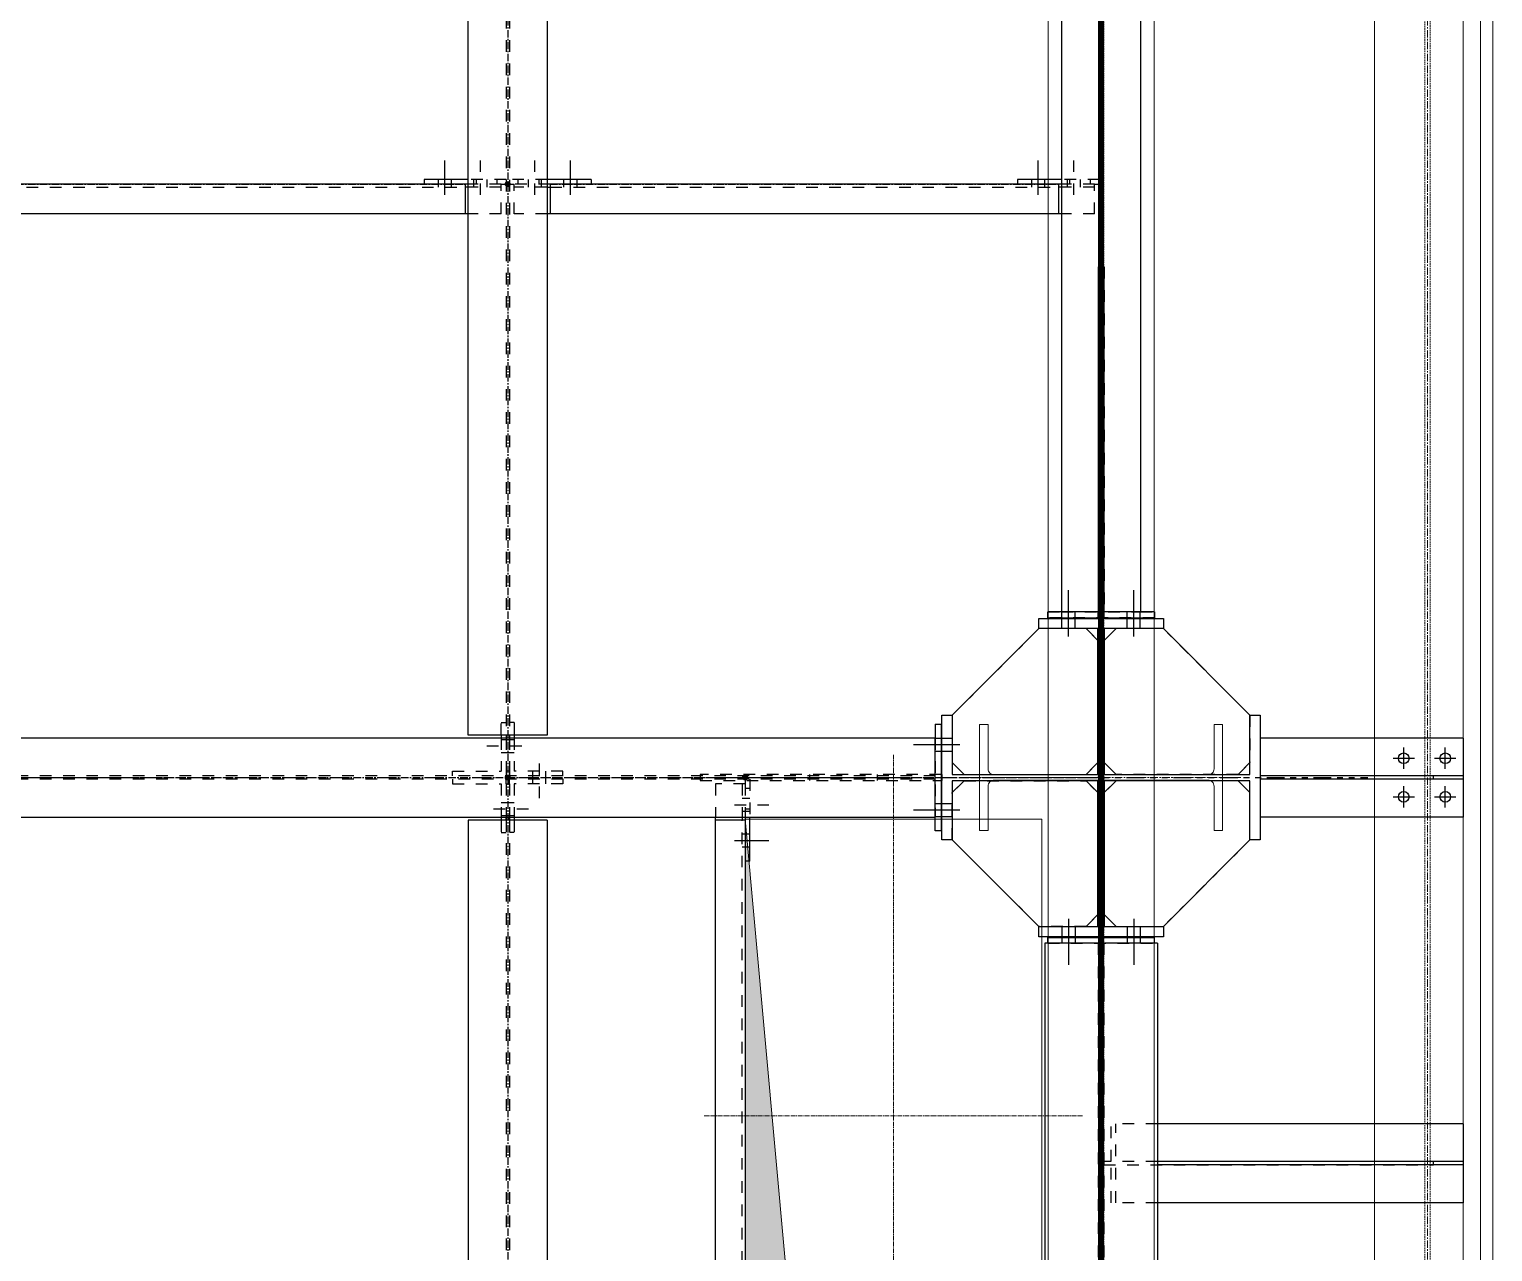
# Model space of a CAD drawing. Header units: inches. Extents: x 209270 to 234360, y -180214 to -150194.
# Drawn here: x 226706 to 229172, y -159063 to -157002 of the extents above; entities that cross this region are included whole.
import ezdxf

# ---------------------------------------------------------------- set-up
doc = ezdxf.new("R2010")
doc.units = ezdxf.units.IN
doc.header["$LTSCALE"] = 10
doc.header["$MEASUREMENT"] = 0
for name, pattern in [('CENTER', [2, 1.25, -0.25, 0.25, -0.25]), ('CENTER2', [1.125, 0.75, -0.125, 0.125, -0.125]), ('DXK_LINE_DOT2', [3.9198, 1.9599, -1.9599]), ('DXK_LINE_DOT5', [7.8785, 2.979, -0.9799, 0.9799, -0.9799, 0.9799, -0.9799]), ('HIDDEN', [0.375, 0.25, -0.125])]:
    doc.linetypes.add(name, pattern=pattern)
for name, color, linetype in [('$AUDIT_BAD_LAYER1', 7, 'Continuous'), ('_STR_0', 7, 'Continuous'), ('_STR_1', 7, 'Continuous'), ('_STR_2', 7, 'Continuous'), ('_STR_4', 7, 'Continuous')]:
    doc.layers.add(name, color=color, linetype=linetype)
for name, color, linetype, lineweight in [('CEN', 1, 'CENTER', 9), ('CENETR LINE', 1, 'CENTER2', 9), ('CIVIL', 6, 'Continuous', 9), ('DIM', 42, 'Continuous', 13), ('handrail', 11, 'FENCELINE1', 9), ('HIDDEN', 3, 'HIDDEN', 9), ('MAIN OBJECT', 2, 'Continuous', 18), ('Sheeting', 4, 'Continuous', 0)]:
    doc.layers.add(name, color=color, linetype=linetype, lineweight=lineweight)
doc.linetypes.add('FENCELINE1', pattern='A,0.25,-0.1,[133,arial.ttf,S=0.1,R=0,X=-0.1,Y=0],-0.1,1', length=1.45)

# ---------------------------------------------------------------- blocks, each defined once
blk = doc.blocks.new('A$Cac50f627')
at = {"layer": 'MAIN OBJECT'}
h = blk.add_hatch(color=6, dxfattribs=at)
h.dxf.hatch_style = 1
h.paths.add_polyline_path([(250, -600), (-250, -600), (-250, 400), (-165.5, -529.8)])
at = {"layer": 'CENETR LINE'}
for p, q in [((0, 508.2), (0, -708.2)), ((318.7, -100), (-318.7, -100))]:
    blk.add_line(p, q, dxfattribs=at)
at = {"layer": 'CIVIL'}
blk.add_lwpolyline([(250, -600), (250, 400), (-250, 400), (-250, -600)], close=True, dxfattribs=at)
blk.add_lwpolyline([(250, -600), (-165.5, -529.8), (-250, 400)], dxfattribs=at)
blk = doc.blocks.new('A$C426f7GU6TT')
at = {"layer": 'CEN'}
for p, q in [((0, 235.7), (0, -235.7)), ((-235.7, 0), (235.7, 0))]:
    blk.add_line(p, q, dxfattribs=at)
blk.add_circle((0, 0), 5, dxfattribs=at)
at = {"layer": 'MAIN OBJECT'}
blk.add_lwpolyline([(4.4, -180.2, 0.414214), (14.6, -190.4), (89.4, -190.4), (89.4, -204.7), (-89.4, -204.7), (-89.4, -190.4), (-14.6, -190.4, 0.414214), (-4.4, -180.2), (-4.4, 180.2, 0.414214), (-14.6, 190.4), (-89.4, 190.4), (-89.4, 204.7), (89.4, 204.7), (89.4, 190.4), (14.6, 190.4, 0.414214), (4.4, 180.2), (4.4, -180.2)], format="xyb", dxfattribs=at)
blk = doc.blocks.new('GridLine-116860372-116904 - 114867')
at = {"layer": '_STR_2', "color": 7, "linetype": 'DXK_LINE_DOT5'}
blk.add_line((228511.9, -165356.7), (228511.9, -153191), dxfattribs=at)
blk = doc.blocks.new('GridLine-116860372-116906 - 114867')
at = {"layer": '_STR_2', "color": 7, "linetype": 'DXK_LINE_DOT5'}
blk.add_line((211379.7, -158263.7), (228961.1, -158263.7), dxfattribs=at)
blk = doc.blocks.new('Part-116860372-114961 - 114867')
at = {"layer": '_STR_2', "color": 2, "linetype": 'Continuous'}
for p, q in [((228406.9, -157995.3), (228616.9, -157995.3)), ((228406.9, -158012.7), (228406.9, -157995.3)), ((228506.5, -158012.7), (228406.9, -158012.7)), ((228506.5, -158258.3), (228506.5, -158012.7)), ((228616.9, -158012.7), (228517.3, -158012.7)), ((228517.3, -158012.7), (228517.3, -158258.3)), ((228616.9, -157995.3), (228616.9, -158012.7)), ((228517.3, -158258.3), (228506.5, -158258.3))]:
    blk.add_line(p, q, dxfattribs=at)
blk = doc.blocks.new('Part-116860372-114980 - 114867')
at = {"layer": '_STR_4', "linetype": 'Continuous'}
for points in [[(225511.9, -158267.7, -1), (225511.9, -158259.7, -1)], [(228511.9, -158267.7, -1), (228511.9, -158259.7, -1)]]:
    blk.add_hatch(color=4, dxfattribs=at).paths.add_polyline_path(points)
at = {"layer": '_STR_1', "color": 6, "linetype": 'DXK_LINE_DOT2'}
for p, q in [((228232.5, -158260.8), (225791.2, -158260.8)), ((228232.5, -158266.5), (225791.2, -158266.5))]:
    blk.add_line(p, q, dxfattribs=at)
at = {"layer": '_STR_2', "color": 2, "linetype": 'Continuous'}
for p, q in [((225791.2, -158197.1), (225791.2, -158330.3)), ((228232.5, -158197.1), (225791.2, -158197.1)), ((228232.5, -158330.3), (228232.5, -158197.1)), ((225791.2, -158330.3), (228232.5, -158330.3))]:
    blk.add_line(p, q, dxfattribs=at)
at = {"layer": '_STR_4', "color": 4, "linetype": 'CENTER'}
blk.add_line((225511.9, -158263.7), (228511.9, -158263.7), dxfattribs=at)
at = {"layer": '_STR_4', "color": 4, "linetype": 'Continuous'}
for centre in [(225511.9, -158263.7), (228511.9, -158263.7)]:
    blk.add_circle(centre, 4, dxfattribs=at)
blk = doc.blocks.new('Part-116860372-114979 - 114867')
at = {"layer": '_STR_4', "linetype": 'Continuous'}
blk.add_hatch(color=4, dxfattribs=at).paths.add_polyline_path([(228511.9, -158267.7, -1), (228511.9, -158259.7, -1)])
at = {"layer": '_STR_1', "color": 6, "linetype": 'DXK_LINE_DOT2'}
for p, q in [((228509, -155280.1), (228509, -157984.3)), ((228514.7, -155280.1), (228514.7, -157984.3)), ((228445.3, -157984.3), (228578.5, -157984.3))]:
    blk.add_line(p, q, dxfattribs=at)
at = {"layer": '_STR_2', "color": 2, "linetype": 'Continuous'}
for p, q in [((228445.3, -155280.1), (228445.3, -157984.3)), ((228578.5, -155280.1), (228578.5, -157984.3))]:
    blk.add_line(p, q, dxfattribs=at)
at = {"layer": '_STR_4', "color": 4, "linetype": 'CENTER'}
blk.add_line((228511.9, -155263.7), (228511.9, -158263.7), dxfattribs=at)
at = {"layer": '_STR_4', "color": 4, "linetype": 'Continuous'}
blk.add_circle((228511.9, -158263.7), 4, dxfattribs=at)
blk = doc.blocks.new('Part-116860372-114978 - 114867')
at = {"layer": '_STR_4', "linetype": 'Continuous'}
blk.add_hatch(color=4, dxfattribs=at).paths.add_polyline_path([(227511.9, -158267.7, -1), (227511.9, -158259.7, -1)])
at = {"layer": '_STR_1', "color": 6, "linetype": 'DXK_LINE_DOT2'}
for p, q in [((227509, -155335.3), (227509, -158192.1)), ((227514.7, -155335.3), (227514.7, -158192.1)), ((227509, -158197.1), (227509, -158252.8)), ((227514.7, -158197.1), (227514.7, -158252.8)), ((227514.7, -158252.8), (227509, -158252.8))]:
    blk.add_line(p, q, dxfattribs=at)
at = {"layer": '_STR_2', "color": 2, "linetype": 'Continuous'}
for p, q in [((227445.3, -158192.1), (227445.3, -155335.3)), ((227578.5, -155335.3), (227578.5, -158192.1)), ((227578.5, -158192.1), (227445.3, -158192.1)), ((227509, -158192.1), (227509, -158197.1)), ((227514.7, -158192.1), (227514.7, -158197.1))]:
    blk.add_line(p, q, dxfattribs=at)
at = {"layer": '_STR_4', "color": 4, "linetype": 'CENTER'}
blk.add_line((227511.9, -155263.7), (227511.9, -158263.7), dxfattribs=at)
at = {"layer": '_STR_4', "color": 4, "linetype": 'Continuous'}
blk.add_circle((227511.9, -158263.7), 4, dxfattribs=at)
blk = doc.blocks.new('Part-116860372-115056 - 114867')
at = {"layer": '_STR_4', "linetype": 'Continuous'}
for points in [[(226511.9, -157267.7, -1), (226511.9, -157259.7, -1)], [(227511.9, -157267.7, -1), (227511.9, -157259.7, -1)]]:
    blk.add_hatch(color=4, dxfattribs=at).paths.add_polyline_path(points)
at = {"layer": '_STR_1', "color": 6, "linetype": 'DXK_LINE_DOT2'}
for p, q in [((226522.7, -157313.7), (226522.7, -157263.7)), ((226583.5, -157263.7), (226522.7, -157263.7)), ((226578.5, -157268.7), (226522.7, -157268.7)), ((226583.5, -157268.7), (227440.3, -157268.7)), ((227501, -157263.7), (227440.3, -157263.7)), ((227501, -157268.7), (227445.3, -157268.7)), ((227501, -157313.7), (227501, -157263.7)), ((226578.5, -157313.7), (226522.7, -157313.7)), ((227501, -157313.7), (227445.3, -157313.7))]:
    blk.add_line(p, q, dxfattribs=at)
at = {"layer": '_STR_2', "color": 2, "linetype": 'Continuous'}
for p, q in [((226578.5, -157268.7), (226583.5, -157268.7)), ((227440.3, -157263.7), (226583.5, -157263.7)), ((226583.5, -157263.7), (226583.5, -157313.7)), ((227440.3, -157263.7), (227440.3, -157313.7)), ((227445.3, -157268.7), (227440.3, -157268.7)), ((227445.3, -157313.7), (226578.5, -157313.7))]:
    blk.add_line(p, q, dxfattribs=at)
at = {"layer": '_STR_4', "color": 4, "linetype": 'CENTER'}
for p, q in [((226511.9, -157263.7), (226522.7, -157263.7)), ((226583.5, -157263.7), (227440.3, -157263.7)), ((227501, -157263.7), (227511.9, -157263.7))]:
    blk.add_line(p, q, dxfattribs=at)
at = {"layer": '_STR_4', "color": 4, "linetype": 'Continuous'}
for centre in [(226511.9, -157263.7), (227511.9, -157263.7)]:
    blk.add_circle(centre, 4, dxfattribs=at)
blk = doc.blocks.new('Part-116860372-114959 - 114867')
at = {"layer": '_STR_4', "linetype": 'Continuous'}
blk.add_hatch(color=4, dxfattribs=at).paths.add_polyline_path([(228511.9, -158267.7, -1), (228511.9, -158259.7, -1)])
at = {"layer": '_STR_2', "color": 2, "linetype": 'Continuous'}
for p, q in [((228243.5, -158368.7), (228243.5, -158158.7)), ((228243.5, -158158.7), (228260.9, -158158.7)), ((228260.9, -158158.7), (228260.9, -158258.3)), ((228762.8, -158158.7), (228780.2, -158158.7)), ((228762.8, -158258.3), (228762.8, -158158.7)), ((228780.2, -158158.7), (228780.2, -158368.7)), ((228260.9, -158258.3), (228762.8, -158258.3)), ((228762.8, -158269.1), (228260.9, -158269.1)), ((228260.9, -158269.1), (228260.9, -158368.7)), ((228762.8, -158368.7), (228762.8, -158269.1)), ((228260.9, -158368.7), (228243.5, -158368.7)), ((228780.2, -158368.7), (228762.8, -158368.7))]:
    blk.add_line(p, q, dxfattribs=at)
at = {"layer": '_STR_4', "color": 4, "linetype": 'CENTER'}
blk.add_line((228511.9, -158263.7), (228511.9, -158263.7), dxfattribs=at)
at = {"layer": '_STR_4', "color": 4, "linetype": 'Continuous'}
blk.add_circle((228511.9, -158263.7), 4, dxfattribs=at)
blk = doc.blocks.new('Part-116860372-114960 - 114867')
at = {"layer": '_STR_2', "color": 2, "linetype": 'Continuous'}
for p, q in [((228506.5, -158514.6), (228506.5, -158269.1)), ((228506.5, -158269.1), (228517.3, -158269.1)), ((228517.3, -158269.1), (228517.3, -158514.6)), ((228406.9, -158532), (228406.9, -158514.6)), ((228406.9, -158514.6), (228506.5, -158514.6)), ((228616.9, -158532), (228406.9, -158532)), ((228517.3, -158514.6), (228616.9, -158514.6)), ((228616.9, -158514.6), (228616.9, -158532))]:
    blk.add_line(p, q, dxfattribs=at)
blk = doc.blocks.new('Part-116860372-115358 - 114867')
at = {"layer": '_STR_1', "color": 6, "linetype": 'DXK_LINE_DOT2'}
for p, q in [((227419, -158266.5), (227419, -158274.5)), ((227419, -158274.5), (227501, -158274.5)), ((227501, -158274.5), (227501, -158330.3)), ((227509, -158274.5), (227509, -158266.5)), ((227509, -158335.3), (227509, -158330.3)), ((227501, -158335.3), (227501, -158356.5)), ((227501, -158356.5), (227509, -158356.5))]:
    blk.add_line(p, q, dxfattribs=at)
at = {"layer": '_STR_2', "color": 2, "linetype": 'Continuous'}
blk.add_line((227501, -158330.3), (227501, -158335.3), dxfattribs=at)
blk = doc.blocks.new('Part-116860372-115362 - 114867')
at = {"layer": '_STR_1', "color": 6, "linetype": 'DXK_LINE_DOT2'}
for p, q in [((227522.7, -158170.8), (227514.7, -158170.8)), ((227522.7, -158170.8), (227522.7, -158192.1)), ((227514.7, -158192.1), (227514.7, -158197.1)), ((227522.7, -158197.1), (227522.7, -158252.8)), ((227514.7, -158252.8), (227514.7, -158260.8)), ((227604.7, -158252.8), (227522.7, -158252.8)), ((227604.7, -158260.8), (227604.7, -158252.8))]:
    blk.add_line(p, q, dxfattribs=at)
at = {"layer": '_STR_2', "color": 2, "linetype": 'Continuous'}
blk.add_line((227522.7, -158192.1), (227522.7, -158197.1), dxfattribs=at)
blk = doc.blocks.new('Bolt-116860372-115382 - 114867')
at = {"layer": '_STR_1', "color": 1, "linetype": 'DXK_LINE_DOT2'}
for p, q in [((227553.7, -158252.8), (227553.7, -158260.8)), ((227553.7, -158260.8), (227553.7, -158266.5)), ((227564.7, -158239.8), (227564.7, -158307.8)), ((227575.7, -158252.8), (227575.7, -158260.8)), ((227575.7, -158260.8), (227575.7, -158266.5)), ((227553.7, -158266.5), (227553.7, -158274.5)), ((227575.7, -158266.5), (227575.7, -158274.5))]:
    blk.add_line(p, q, dxfattribs=at)
blk = doc.blocks.new('Part-116860372-149954 - 114867')
at = {"layer": '_STR_1', "color": 6, "linetype": 'DXK_LINE_DOT2'}
for p, q in [((228486.5, -158012.7), (228406.9, -158012.7)), ((228506.5, -158238.3), (228506.5, -158032.7)), ((228260.9, -158158.7), (228260.9, -158238.3)), ((228280.9, -158258.3), (228486.5, -158258.3))]:
    blk.add_line(p, q, dxfattribs=at)
at = {"layer": '_STR_2', "color": 2, "linetype": 'Continuous'}
for p, q in [((228406.9, -158012.7), (228260.9, -158158.7)), ((228506.5, -158032.7), (228486.5, -158012.7)), ((228260.9, -158238.3), (228280.9, -158258.3)), ((228486.5, -158258.3), (228506.5, -158238.3))]:
    blk.add_line(p, q, dxfattribs=at)
blk = doc.blocks.new('Part-116860372-115001 - 114867')
at = {"layer": '_STR_4', "linetype": 'Continuous'}
for points in [[(227511.9, -158267.7, -1), (227511.9, -158259.7, -1)], [(227511.9, -160277.7, -1), (227511.9, -160269.7, -1)]]:
    blk.add_hatch(color=4, dxfattribs=at).paths.add_polyline_path(points)
at = {"layer": '_STR_1', "color": 6, "linetype": 'DXK_LINE_DOT2'}
for p, q in [((227509, -158274.5), (227509, -158330.3)), ((227509, -158274.5), (227514.7, -158274.5)), ((227514.7, -158274.5), (227514.7, -158330.3)), ((227509, -158335.3), (227509, -160262.3)), ((227514.7, -158335.3), (227514.7, -160262.3)), ((227445.3, -160262.3), (227445.3, -160178.7)), ((227539.8, -160185.8), (227445.3, -160185.8)), ((227578.5, -160190.8), (227578.5, -160262.3)), ((227578.5, -160262.3), (227445.3, -160262.3))]:
    blk.add_line(p, q, dxfattribs=at)
at = {"layer": '_STR_2', "color": 2, "linetype": 'Continuous'}
for p, q in [((227509, -158330.3), (227509, -158335.3)), ((227514.7, -158330.3), (227514.7, -158335.3)), ((227445.3, -158335.3), (227445.3, -160178.7)), ((227578.5, -158335.3), (227445.3, -158335.3)), ((227578.5, -158335.3), (227578.5, -160190.8)), ((227578.5, -160185.8), (227539.8, -160185.8))]:
    blk.add_line(p, q, dxfattribs=at)
at = {"layer": '_STR_4', "color": 4, "linetype": 'CENTER'}
blk.add_line((227511.9, -158263.7), (227511.9, -160273.7), dxfattribs=at)
at = {"layer": '_STR_4', "color": 4, "linetype": 'Continuous'}
for centre in [(227511.9, -158263.7), (227511.9, -160273.7)]:
    blk.add_circle(centre, 4, dxfattribs=at)
blk = doc.blocks.new('Part-116860372-115005 - 114867')
at = {"layer": '_STR_4', "linetype": 'Continuous'}
blk.add_hatch(color=4, dxfattribs=at).paths.add_polyline_path([(228511.9, -158267.7, -1), (228511.9, -158259.7, -1)])
at = {"layer": '_STR_1', "color": 6, "linetype": 'DXK_LINE_DOT2'}
for p, q in [((228507.2, -158543), (228507.2, -164957.7)), ((228516.6, -158543), (228516.6, -164957.7))]:
    blk.add_line(p, q, dxfattribs=at)
at = {"layer": '_STR_2', "color": 2, "linetype": 'Continuous'}
for p, q in [((228606.9, -158543), (228416.9, -158543)), ((228416.9, -158543), (228416.9, -160178.7)), ((228606.9, -158543), (228606.9, -160178.6))]:
    blk.add_line(p, q, dxfattribs=at)
at = {"layer": '_STR_4', "color": 4, "linetype": 'CENTER'}
blk.add_line((228511.9, -158263.7), (228511.9, -165263.7), dxfattribs=at)
at = {"layer": '_STR_4', "color": 4, "linetype": 'Continuous'}
blk.add_circle((228511.9, -158263.7), 4, dxfattribs=at)
blk = doc.blocks.new('Bolt-116860372-115400 - 114867')
at = {"layer": '_STR_2', "color": 1, "linetype": 'Continuous'}
for p, q in [((228456.9, -158025.7), (228456.9, -157947.7)), ((228456.9, -158025.7), (228456.9, -157947.7)), ((228456.9, -158025.7), (228456.9, -157947.7)), ((228456.9, -158025.7), (228456.9, -157947.7)), ((228456.9, -158025.7), (228456.9, -157947.7)), ((228456.9, -158025.7), (228456.9, -157947.7)), ((228456.9, -158025.7), (228456.9, -157947.7)), ((228456.9, -158025.7), (228456.9, -157947.7)), ((228456.9, -158025.7), (228456.9, -157947.7)), ((228566.9, -158025.7), (228566.9, -157947.7)), ((228566.9, -158025.7), (228566.9, -157947.7)), ((228566.9, -158025.7), (228566.9, -157947.7)), ((228566.9, -158025.7), (228566.9, -157947.7)), ((228566.9, -158025.7), (228566.9, -157947.7)), ((228566.9, -158025.7), (228566.9, -157947.7)), ((228566.9, -158025.7), (228566.9, -157947.7)), ((228566.9, -158025.7), (228566.9, -157947.7)), ((228566.9, -158025.7), (228566.9, -157947.7)), ((228445.9, -157994.3), (228445.9, -157984.3)), ((228445.9, -157994.3), (228445.9, -157984.3)), ((228445.9, -157994.3), (228445.9, -157984.3)), ((228445.9, -157994.3), (228445.9, -157984.3)), ((228445.9, -157994.3), (228445.9, -157984.3)), ((228445.9, -157994.3), (228445.9, -157984.3)), ((228445.9, -157994.3), (228445.9, -157984.3)), ((228445.9, -157994.3), (228445.9, -157984.3)), ((228445.9, -157994.3), (228445.9, -157984.3)), ((228467.9, -157994.3), (228467.9, -157984.3)), ((228467.9, -157994.3), (228467.9, -157984.3)), ((228467.9, -157994.3), (228467.9, -157984.3)), ((228467.9, -157994.3), (228467.9, -157984.3)), ((228467.9, -157994.3), (228467.9, -157984.3)), ((228467.9, -157994.3), (228467.9, -157984.3)), ((228467.9, -157994.3), (228467.9, -157984.3)), ((228467.9, -157994.3), (228467.9, -157984.3)), ((228467.9, -157994.3), (228467.9, -157984.3)), ((228555.9, -157994.3), (228555.9, -157984.3)), ((228555.9, -157994.3), (228555.9, -157984.3)), ((228555.9, -157994.3), (228555.9, -157984.3)), ((228555.9, -157994.3), (228555.9, -157984.3)), ((228555.9, -157994.3), (228555.9, -157984.3)), ((228555.9, -157994.3), (228555.9, -157984.3)), ((228555.9, -157994.3), (228555.9, -157984.3)), ((228555.9, -157994.3), (228555.9, -157984.3)), ((228555.9, -157994.3), (228555.9, -157984.3)), ((228577.9, -157994.3), (228577.9, -157984.3)), ((228577.9, -157994.3), (228577.9, -157984.3)), ((228577.9, -157994.3), (228577.9, -157984.3)), ((228577.9, -157994.3), (228577.9, -157984.3)), ((228577.9, -157994.3), (228577.9, -157984.3)), ((228577.9, -157994.3), (228577.9, -157984.3)), ((228577.9, -157994.3), (228577.9, -157984.3)), ((228577.9, -157994.3), (228577.9, -157984.3)), ((228577.9, -157994.3), (228577.9, -157984.3)), ((228445.9, -158012.7), (228445.9, -157995.3)), ((228445.9, -158012.7), (228445.9, -157995.3)), ((228445.9, -158012.7), (228445.9, -157995.3)), ((228445.9, -158012.7), (228445.9, -157995.3)), ((228445.9, -158012.7), (228445.9, -157995.3)), ((228445.9, -158012.7), (228445.9, -157995.3)), ((228445.9, -158012.7), (228445.9, -157995.3)), ((228445.9, -158012.7), (228445.9, -157995.3)), ((228445.9, -158012.7), (228445.9, -157995.3)), ((228467.9, -158012.7), (228467.9, -157995.3)), ((228467.9, -158012.7), (228467.9, -157995.3)), ((228467.9, -158012.7), (228467.9, -157995.3)), ((228467.9, -158012.7), (228467.9, -157995.3)), ((228467.9, -158012.7), (228467.9, -157995.3)), ((228467.9, -158012.7), (228467.9, -157995.3)), ((228467.9, -158012.7), (228467.9, -157995.3)), ((228467.9, -158012.7), (228467.9, -157995.3)), ((228467.9, -158012.7), (228467.9, -157995.3)), ((228555.9, -158012.7), (228555.9, -157995.3)), ((228555.9, -158012.7), (228555.9, -157995.3)), ((228555.9, -158012.7), (228555.9, -157995.3)), ((228555.9, -158012.7), (228555.9, -157995.3)), ((228555.9, -158012.7), (228555.9, -157995.3)), ((228555.9, -158012.7), (228555.9, -157995.3)), ((228555.9, -158012.7), (228555.9, -157995.3)), ((228555.9, -158012.7), (228555.9, -157995.3)), ((228555.9, -158012.7), (228555.9, -157995.3)), ((228577.9, -158012.7), (228577.9, -157995.3)), ((228577.9, -158012.7), (228577.9, -157995.3)), ((228577.9, -158012.7), (228577.9, -157995.3)), ((228577.9, -158012.7), (228577.9, -157995.3)), ((228577.9, -158012.7), (228577.9, -157995.3)), ((228577.9, -158012.7), (228577.9, -157995.3)), ((228577.9, -158012.7), (228577.9, -157995.3)), ((228577.9, -158012.7), (228577.9, -157995.3)), ((228577.9, -158012.7), (228577.9, -157995.3))]:
    blk.add_line(p, q, dxfattribs=at)
blk = doc.blocks.new('Part-116860372-150318 - 114867')
at = {"layer": '_STR_1', "color": 6, "linetype": 'DXK_LINE_DOT2'}
blk.add_line((228780.2, -158197.1), (228780.2, -158330.3), dxfattribs=at)
at = {"layer": '_STR_2', "color": 2, "linetype": 'Continuous'}
for p, q in [((229121.9, -158197.1), (228780.2, -158197.1)), ((229121.9, -158197.1), (229121.9, -158330.3)), ((229121.9, -158260.8), (228780.2, -158260.8)), ((229071.9, -158266.5), (229071.9, -158260.8)), ((229121.9, -158266.5), (228780.2, -158266.5)), ((229121.9, -158330.3), (228780.2, -158330.3))]:
    blk.add_line(p, q, dxfattribs=at)
blk = doc.blocks.new('Part-116860372-115057 - 114867')
at = {"layer": '_STR_4', "linetype": 'Continuous'}
for points in [[(227511.9, -157267.7, -1), (227511.9, -157259.7, -1)], [(228511.9, -157267.7, -1), (228511.9, -157259.7, -1)]]:
    blk.add_hatch(color=4, dxfattribs=at).paths.add_polyline_path(points)
at = {"layer": '_STR_1', "color": 6, "linetype": 'DXK_LINE_DOT2'}
for p, q in [((227522.7, -157313.7), (227522.7, -157263.7)), ((227583.5, -157263.7), (227522.7, -157263.7)), ((227578.5, -157268.7), (227522.7, -157268.7)), ((227583.5, -157268.7), (228440.3, -157268.7)), ((228501, -157263.7), (228440.3, -157263.7)), ((228501, -157268.7), (228445.3, -157268.7)), ((228501, -157313.7), (228501, -157263.7)), ((227578.5, -157313.7), (227522.7, -157313.7)), ((228501, -157313.7), (228445.3, -157313.7))]:
    blk.add_line(p, q, dxfattribs=at)
at = {"layer": '_STR_2', "color": 2, "linetype": 'Continuous'}
for p, q in [((227578.5, -157268.7), (227583.5, -157268.7)), ((228440.3, -157263.7), (227583.5, -157263.7)), ((227583.5, -157263.7), (227583.5, -157313.7)), ((228440.3, -157263.7), (228440.3, -157313.7)), ((228445.3, -157268.7), (228440.3, -157268.7)), ((228445.3, -157313.7), (227578.5, -157313.7))]:
    blk.add_line(p, q, dxfattribs=at)
at = {"layer": '_STR_4', "color": 4, "linetype": 'CENTER'}
for p, q in [((227511.9, -157263.7), (227522.7, -157263.7)), ((227583.5, -157263.7), (228440.3, -157263.7)), ((228501, -157263.7), (228511.9, -157263.7))]:
    blk.add_line(p, q, dxfattribs=at)
at = {"layer": '_STR_4', "color": 4, "linetype": 'Continuous'}
for centre in [(227511.9, -157263.7), (228511.9, -157263.7)]:
    blk.add_circle(centre, 4, dxfattribs=at)
blk = doc.blocks.new('Bolt-116860372-115734 - 114867')
at = {"layer": '_STR_1', "color": 1, "linetype": 'DXK_LINE_DOT2'}
for p, q in [((227466, -157281.7), (227466, -157223.7)), ((227455, -157263.7), (227455, -157255.7)), ((227455, -157268.7), (227455, -157263.7)), ((227477, -157263.7), (227477, -157255.7)), ((227477, -157268.7), (227477, -157263.7))]:
    blk.add_line(p, q, dxfattribs=at)
at = {"layer": '_STR_2', "color": 1, "linetype": 'Continuous'}
for p, q in [((227406, -157281.7), (227406, -157223.7)), ((227395, -157263.7), (227395, -157255.7)), ((227395, -157268.7), (227395, -157263.7)), ((227417, -157263.7), (227417, -157255.7)), ((227417, -157268.7), (227417, -157263.7))]:
    blk.add_line(p, q, dxfattribs=at)
blk = doc.blocks.new('Bolt-116860372-115732 - 114867')
at = {"layer": '_STR_1', "color": 1, "linetype": 'DXK_LINE_DOT2'}
for p, q in [((228466, -157281.7), (228466, -157223.7)), ((228455, -157263.7), (228455, -157255.7)), ((228455, -157268.7), (228455, -157263.7)), ((228477, -157263.7), (228477, -157255.7)), ((228477, -157268.7), (228477, -157263.7))]:
    blk.add_line(p, q, dxfattribs=at)
at = {"layer": '_STR_2', "color": 1, "linetype": 'Continuous'}
for p, q in [((228406, -157281.7), (228406, -157223.7)), ((228395, -157263.7), (228395, -157255.7)), ((228395, -157268.7), (228395, -157263.7)), ((228417, -157263.7), (228417, -157255.7)), ((228417, -157268.7), (228417, -157263.7))]:
    blk.add_line(p, q, dxfattribs=at)
blk = doc.blocks.new('Bolt-116860372-116625 - 114867')
at = {"layer": '_STR_2', "color": 1, "linetype": 'Continuous'}
for p, q in [((228273.9, -158208.7), (228195.9, -158208.7)), ((228273.9, -158208.7), (228195.9, -158208.7)), ((228242.5, -158197.7), (228232.5, -158197.7)), ((228242.5, -158197.7), (228232.5, -158197.7)), ((228260.9, -158197.7), (228243.5, -158197.7)), ((228260.9, -158197.7), (228243.5, -158197.7)), ((228242.5, -158219.7), (228232.5, -158219.7)), ((228242.5, -158219.7), (228232.5, -158219.7)), ((228260.9, -158219.7), (228243.5, -158219.7)), ((228260.9, -158219.7), (228243.5, -158219.7)), ((228242.5, -158307.7), (228232.5, -158307.7)), ((228242.5, -158307.7), (228232.5, -158307.7)), ((228260.9, -158307.7), (228243.5, -158307.7)), ((228260.9, -158307.7), (228243.5, -158307.7)), ((228273.9, -158318.7), (228195.9, -158318.7)), ((228273.9, -158318.7), (228195.9, -158318.7)), ((228242.5, -158329.7), (228232.5, -158329.7)), ((228242.5, -158329.7), (228232.5, -158329.7)), ((228260.9, -158329.7), (228243.5, -158329.7)), ((228260.9, -158329.7), (228243.5, -158329.7))]:
    blk.add_line(p, q, dxfattribs=at)
blk = doc.blocks.new('Part-116860372-115357 - 114867')
at = {"layer": '_STR_1', "color": 6, "linetype": 'DXK_LINE_DOT2'}
for p, q in [((227514.7, -158274.5), (227514.7, -158266.5)), ((227604.7, -158274.5), (227522.7, -158274.5)), ((227522.7, -158274.5), (227522.7, -158330.3)), ((227604.7, -158266.5), (227604.7, -158274.5)), ((227514.7, -158335.3), (227514.7, -158330.3)), ((227522.7, -158356.5), (227514.7, -158356.5)), ((227522.7, -158335.3), (227522.7, -158356.5))]:
    blk.add_line(p, q, dxfattribs=at)
at = {"layer": '_STR_2', "color": 2, "linetype": 'Continuous'}
blk.add_line((227522.7, -158330.3), (227522.7, -158335.3), dxfattribs=at)
blk = doc.blocks.new('Bolt-116860372-115359 - 114867')
at = {"layer": '_STR_1', "color": 1, "linetype": 'DXK_LINE_DOT2'}
for p, q in [((227501, -158305.5), (227509, -158305.5)), ((227509, -158305.5), (227514.7, -158305.5)), ((227514.7, -158305.5), (227522.7, -158305.5)), ((227488, -158316.5), (227556, -158316.5)), ((227501, -158327.5), (227509, -158327.5)), ((227509, -158327.5), (227514.7, -158327.5)), ((227514.7, -158327.5), (227522.7, -158327.5))]:
    blk.add_line(p, q, dxfattribs=at)
blk = doc.blocks.new('Part-116860372-115361 - 114867')
at = {"layer": '_STR_1', "color": 6, "linetype": 'DXK_LINE_DOT2'}
for p, q in [((227501, -158192.1), (227501, -158170.8)), ((227501, -158170.8), (227509, -158170.8)), ((227501, -158197.1), (227501, -158252.8)), ((227509, -158192.1), (227509, -158197.1)), ((227419, -158260.8), (227419, -158252.8)), ((227419, -158252.8), (227501, -158252.8)), ((227509, -158252.8), (227509, -158260.8))]:
    blk.add_line(p, q, dxfattribs=at)
at = {"layer": '_STR_2', "color": 2, "linetype": 'Continuous'}
blk.add_line((227501, -158192.1), (227501, -158197.1), dxfattribs=at)
blk = doc.blocks.new('Bolt-116860372-115363 - 114867')
at = {"layer": '_STR_1', "color": 1, "linetype": 'DXK_LINE_DOT2'}
for p, q in [((227535.7, -158210.8), (227467.7, -158210.8)), ((227509, -158199.8), (227501, -158199.8)), ((227514.7, -158199.8), (227509, -158199.8)), ((227522.7, -158199.8), (227514.7, -158199.8)), ((227509, -158221.8), (227501, -158221.8)), ((227514.7, -158221.8), (227509, -158221.8)), ((227522.7, -158221.8), (227514.7, -158221.8))]:
    blk.add_line(p, q, dxfattribs=at)
blk = doc.blocks.new('Part-116860372-149996 - 114867')
at = {"layer": '_STR_4', "linetype": 'Continuous'}
for points in [[(227911.9, -158267.7, -1), (227911.9, -158259.7, -1)], [(227911.9, -159367.7, -1), (227911.9, -159359.7, -1)]]:
    blk.add_hatch(color=4, dxfattribs=at).paths.add_polyline_path(points)
at = {"layer": '_STR_1', "color": 6, "linetype": 'DXK_LINE_DOT2'}
for p, q in [((227911.9, -158274.5), (227861.9, -158274.5)), ((227861.9, -158274.5), (227861.9, -158330.3)), ((227906.9, -158274.5), (227906.9, -158330.3)), ((227911.9, -158274.5), (227911.9, -158404.5)), ((227906.9, -159355.7), (227906.9, -158335.3))]:
    blk.add_line(p, q, dxfattribs=at)
at = {"layer": '_STR_2', "color": 2, "linetype": 'Continuous'}
for p, q in [((227861.9, -159355.7), (227861.9, -158330.3)), ((227906.9, -158330.3), (227906.9, -158335.3)), ((227911.9, -158335.3), (227861.9, -158335.3)), ((227911.9, -158335.3), (227911.9, -159355.7)), ((227911.9, -159355.7), (227861.9, -159355.7))]:
    blk.add_line(p, q, dxfattribs=at)
at = {"layer": '_STR_4', "color": 4, "linetype": 'CENTER'}
for p, q in [((227911.9, -158263.7), (227911.9, -158274.5)), ((227911.9, -158404.5), (227911.9, -159363.7))]:
    blk.add_line(p, q, dxfattribs=at)
at = {"layer": '_STR_4', "color": 4, "linetype": 'Continuous'}
for centre in [(227911.9, -158263.7), (227911.9, -159363.7)]:
    blk.add_circle(centre, 4, dxfattribs=at)
blk = doc.blocks.new('Part-116860372-115394 - 114867')
at = {"layer": '_STR_1', "color": 6, "linetype": 'DXK_LINE_DOT2'}
blk.add_line((228421.9, -158543), (228601.9, -158543), dxfattribs=at)
at = {"layer": '_STR_2', "color": 2, "linetype": 'Continuous'}
for p, q in [((228421.9, -158543), (228421.9, -158533)), ((228421.9, -158533), (228601.9, -158533)), ((228601.9, -158543), (228601.9, -158533))]:
    blk.add_line(p, q, dxfattribs=at)
blk = doc.blocks.new('Bolt-116860372-115395 - 114867')
at = {"layer": '_STR_2', "color": 1, "linetype": 'Continuous'}
for p, q in [((228456.9, -158501.6), (228456.9, -158579.6)), ((228456.9, -158501.6), (228456.9, -158579.6)), ((228456.9, -158501.6), (228456.9, -158579.6)), ((228456.9, -158501.6), (228456.9, -158579.6)), ((228456.9, -158501.6), (228456.9, -158579.6)), ((228456.9, -158501.6), (228456.9, -158579.6)), ((228566.9, -158501.6), (228566.9, -158579.6)), ((228566.9, -158501.6), (228566.9, -158579.6)), ((228566.9, -158501.6), (228566.9, -158579.6)), ((228566.9, -158501.6), (228566.9, -158579.6)), ((228566.9, -158501.6), (228566.9, -158579.6)), ((228566.9, -158501.6), (228566.9, -158579.6)), ((228445.9, -158514.6), (228445.9, -158532)), ((228445.9, -158514.6), (228445.9, -158532)), ((228445.9, -158514.6), (228445.9, -158532)), ((228445.9, -158514.6), (228445.9, -158532)), ((228445.9, -158514.6), (228445.9, -158532)), ((228445.9, -158514.6), (228445.9, -158532)), ((228467.9, -158514.6), (228467.9, -158532)), ((228467.9, -158514.6), (228467.9, -158532)), ((228467.9, -158514.6), (228467.9, -158532)), ((228467.9, -158514.6), (228467.9, -158532)), ((228467.9, -158514.6), (228467.9, -158532)), ((228467.9, -158514.6), (228467.9, -158532)), ((228555.9, -158514.6), (228555.9, -158532)), ((228555.9, -158514.6), (228555.9, -158532)), ((228555.9, -158514.6), (228555.9, -158532)), ((228555.9, -158514.6), (228555.9, -158532)), ((228555.9, -158514.6), (228555.9, -158532)), ((228555.9, -158514.6), (228555.9, -158532)), ((228577.9, -158514.6), (228577.9, -158532)), ((228577.9, -158514.6), (228577.9, -158532)), ((228577.9, -158514.6), (228577.9, -158532)), ((228577.9, -158514.6), (228577.9, -158532)), ((228577.9, -158514.6), (228577.9, -158532)), ((228577.9, -158514.6), (228577.9, -158532)), ((228445.9, -158533), (228445.9, -158543)), ((228445.9, -158533), (228445.9, -158543)), ((228445.9, -158533), (228445.9, -158543)), ((228445.9, -158533), (228445.9, -158543)), ((228445.9, -158533), (228445.9, -158543)), ((228445.9, -158533), (228445.9, -158543)), ((228467.9, -158533), (228467.9, -158543)), ((228467.9, -158533), (228467.9, -158543)), ((228467.9, -158533), (228467.9, -158543)), ((228467.9, -158533), (228467.9, -158543)), ((228467.9, -158533), (228467.9, -158543)), ((228467.9, -158533), (228467.9, -158543)), ((228555.9, -158533), (228555.9, -158543)), ((228555.9, -158533), (228555.9, -158543)), ((228555.9, -158533), (228555.9, -158543)), ((228555.9, -158533), (228555.9, -158543)), ((228555.9, -158533), (228555.9, -158543)), ((228555.9, -158533), (228555.9, -158543)), ((228577.9, -158533), (228577.9, -158543)), ((228577.9, -158533), (228577.9, -158543)), ((228577.9, -158533), (228577.9, -158543)), ((228577.9, -158533), (228577.9, -158543)), ((228577.9, -158533), (228577.9, -158543)), ((228577.9, -158533), (228577.9, -158543))]:
    blk.add_line(p, q, dxfattribs=at)
blk = doc.blocks.new('Part-116860372-115399 - 114867')
at = {"layer": '_STR_1', "color": 6, "linetype": 'DXK_LINE_DOT2'}
for p, q in [((228421.9, -157994.3), (228421.9, -157984.3)), ((228421.9, -157984.3), (228445.3, -157984.3)), ((228578.5, -157984.3), (228601.9, -157984.3)), ((228601.9, -157984.3), (228601.9, -157994.3)), ((228601.9, -157994.3), (228421.9, -157994.3))]:
    blk.add_line(p, q, dxfattribs=at)
at = {"layer": '_STR_2', "color": 2, "linetype": 'Continuous'}
for p, q in [((228601.9, -157984.3), (228421.9, -157984.3)), ((228421.9, -157984.3), (228421.9, -157994.3)), ((228601.9, -157994.3), (228601.9, -157984.3)), ((228421.9, -157994.3), (228601.9, -157994.3))]:
    blk.add_line(p, q, dxfattribs=at)
blk = doc.blocks.new('Part-116860372-115409 - 114867')
at = {"layer": '_STR_1', "color": 6, "linetype": 'DXK_LINE_DOT2'}
for p, q in [((228506.9, -157403), (228506.9, -157984.3)), ((228506.9, -157403), (228516.9, -157403)), ((228516.9, -157403), (228516.9, -157984.3)), ((228506.9, -157964.3), (228516.9, -157964.3)), ((228506.9, -157984.3), (228516.9, -157984.3))]:
    blk.add_line(p, q, dxfattribs=at)
at = {"layer": '_STR_2', "color": 2, "linetype": 'Continuous'}
for p, q in [((228516.9, -157403), (228506.9, -157403)), ((228506.9, -157403), (228506.9, -157984.3)), ((228516.9, -157984.3), (228516.9, -157403)), ((228506.9, -157984.3), (228516.9, -157984.3))]:
    blk.add_line(p, q, dxfattribs=at)
blk = doc.blocks.new('Part-116860372-115413 - 114867')
at = {"layer": '_STR_1', "color": 6, "linetype": 'DXK_LINE_DOT2'}
for p, q in [((228506.9, -157588.1), (228516.9, -157588.1)), ((228506.9, -157772.6), (228516.9, -157772.6)), ((228506.9, -157875.6), (228516.9, -157875.6)), ((228506.9, -157994.3), (228506.9, -157984.3)), ((228516.9, -157994.3), (228516.9, -157984.3)), ((228516.9, -157995.3), (228506.9, -157995.3))]:
    blk.add_line(p, q, dxfattribs=at)
at = {"layer": '_STR_2', "color": 2, "linetype": 'Continuous'}
for p, q in [((228506.9, -157994.3), (228506.9, -157995.3)), ((228516.9, -157995.3), (228516.9, -157994.3))]:
    blk.add_line(p, q, dxfattribs=at)
blk = doc.blocks.new('Part-116860372-149956 - 114867')
at = {"layer": '_STR_1', "color": 6, "linetype": 'DXK_LINE_DOT2'}
for p, q in [((228280.9, -158269.1), (228486.5, -158269.1)), ((228260.9, -158368.7), (228260.9, -158289.1)), ((228506.5, -158289.1), (228506.5, -158494.6)), ((228486.5, -158514.6), (228406.9, -158514.6))]:
    blk.add_line(p, q, dxfattribs=at)
at = {"layer": '_STR_2', "color": 2, "linetype": 'Continuous'}
for p, q in [((228280.9, -158269.1), (228260.9, -158289.1)), ((228486.5, -158269.1), (228506.5, -158289.1)), ((228406.9, -158514.6), (228260.9, -158368.7)), ((228506.5, -158494.6), (228486.5, -158514.6))]:
    blk.add_line(p, q, dxfattribs=at)
blk = doc.blocks.new('Part-116860372-154273 - 114867')
at = {"layer": '_STR_1', "color": 6, "linetype": 'DXK_LINE_DOT2'}
for p, q in [((228528.8, -158910.8), (228528.8, -158847.1)), ((228606.9, -158847.1), (228528.8, -158847.1)), ((228536.6, -158980.3), (228536.6, -158847.1)), ((228516.6, -158910.8), (228516.6, -158916.5)), ((228606.9, -158910.8), (228516.6, -158910.8)), ((228516.6, -158916.5), (229071.9, -158916.5)), ((228528.8, -158980.3), (228528.8, -158916.5)), ((228606.9, -158980.3), (228528.8, -158980.3))]:
    blk.add_line(p, q, dxfattribs=at)
at = {"layer": '_STR_2', "color": 2, "linetype": 'Continuous'}
for p, q in [((229121.9, -158847.1), (228606.9, -158847.1)), ((229121.9, -158847.1), (229121.9, -158980.3)), ((229121.9, -158910.8), (228606.9, -158910.8)), ((229121.9, -158916.5), (228606.9, -158916.5)), ((229071.9, -158916.5), (229071.9, -158910.8)), ((229121.9, -158980.3), (228606.9, -158980.3))]:
    blk.add_line(p, q, dxfattribs=at)
blk = doc.blocks.new('Part-116860372-115731 - 114867')
at = {"layer": '_STR_1', "color": 6, "linetype": 'DXK_LINE_DOT2'}
for p, q in [((228509, -157255.7), (228445.3, -157255.7)), ((228459, -157263.7), (228459, -157255.7)), ((228494, -157263.7), (228494, -157255.7))]:
    blk.add_line(p, q, dxfattribs=at)
at = {"layer": '_STR_2', "color": 2, "linetype": 'Continuous'}
for p, q in [((228445.3, -157255.7), (228371, -157255.7)), ((228371, -157255.7), (228371, -157263.7)), ((228445.3, -157263.7), (228440.3, -157263.7))]:
    blk.add_line(p, q, dxfattribs=at)
blk = doc.blocks.new('Part-116860372-115727 - 114867')
at = {"layer": '_STR_1', "color": 6, "linetype": 'DXK_LINE_DOT2'}
for p, q in [((227578.5, -157255.7), (227514.7, -157255.7)), ((227529.7, -157263.7), (227529.7, -157255.7)), ((227564.7, -157263.7), (227564.7, -157255.7))]:
    blk.add_line(p, q, dxfattribs=at)
at = {"layer": '_STR_2', "color": 2, "linetype": 'Continuous'}
for p, q in [((227652.7, -157255.7), (227578.5, -157255.7)), ((227583.5, -157263.7), (227578.5, -157263.7)), ((227652.7, -157255.7), (227652.7, -157263.7))]:
    blk.add_line(p, q, dxfattribs=at)
blk = doc.blocks.new('Bolt-116860372-115728 - 114867')
at = {"layer": '_STR_1', "color": 1, "linetype": 'DXK_LINE_DOT2'}
for p, q in [((227557.7, -157281.7), (227557.7, -157223.7)), ((227546.7, -157263.7), (227546.7, -157255.7)), ((227546.7, -157268.7), (227546.7, -157263.7)), ((227568.7, -157263.7), (227568.7, -157255.7)), ((227568.7, -157268.7), (227568.7, -157263.7))]:
    blk.add_line(p, q, dxfattribs=at)
at = {"layer": '_STR_2', "color": 1, "linetype": 'Continuous'}
for p, q in [((227617.7, -157281.7), (227617.7, -157223.7)), ((227606.7, -157263.7), (227606.7, -157255.7)), ((227606.7, -157268.7), (227606.7, -157263.7)), ((227628.7, -157263.7), (227628.7, -157255.7)), ((227628.7, -157268.7), (227628.7, -157263.7))]:
    blk.add_line(p, q, dxfattribs=at)
blk = doc.blocks.new('Part-116860372-115733 - 114867')
at = {"layer": '_STR_1', "color": 6, "linetype": 'DXK_LINE_DOT2'}
for p, q in [((227509, -157255.7), (227445.3, -157255.7)), ((227459, -157263.7), (227459, -157255.7)), ((227494, -157263.7), (227494, -157255.7)), ((227509, -157255.7), (227509, -157263.7))]:
    blk.add_line(p, q, dxfattribs=at)
at = {"layer": '_STR_2', "color": 2, "linetype": 'Continuous'}
for p, q in [((227445.3, -157255.7), (227371, -157255.7)), ((227371, -157255.7), (227371, -157263.7)), ((227445.3, -157263.7), (227440.3, -157263.7))]:
    blk.add_line(p, q, dxfattribs=at)
blk = doc.blocks.new('Bolt-116860372-150032 - 114867')
at = {"layer": '_STR_1', "color": 1, "linetype": 'DXK_LINE_DOT2'}
for p, q in [((227893.9, -158309.5), (227951.9, -158309.5)), ((227906.9, -158298.5), (227911.9, -158298.5)), ((227911.9, -158298.5), (227919.9, -158298.5)), ((227906.9, -158320.5), (227911.9, -158320.5)), ((227911.9, -158320.5), (227919.9, -158320.5))]:
    blk.add_line(p, q, dxfattribs=at)
at = {"layer": '_STR_2', "color": 1, "linetype": 'Continuous'}
for p, q in [((227906.9, -158358.5), (227911.9, -158358.5)), ((227911.9, -158358.5), (227919.9, -158358.5)), ((227893.9, -158369.5), (227951.9, -158369.5)), ((227906.9, -158380.5), (227911.9, -158380.5)), ((227911.9, -158380.5), (227919.9, -158380.5))]:
    blk.add_line(p, q, dxfattribs=at)
blk = doc.blocks.new('Part-116860372-116624 - 114867')
at = {"layer": '_STR_1', "color": 6, "linetype": 'DXK_LINE_DOT2'}
blk.add_line((228232.5, -158197.1), (228232.5, -158330.3), dxfattribs=at)
at = {"layer": '_STR_2', "color": 2, "linetype": 'Continuous'}
for p, q in [((228232.5, -158173.7), (228232.5, -158197.1)), ((228232.5, -158173.7), (228242.5, -158173.7)), ((228242.5, -158173.7), (228242.5, -158353.7)), ((228232.5, -158353.7), (228232.5, -158330.3)), ((228242.5, -158353.7), (228232.5, -158353.7))]:
    blk.add_line(p, q, dxfattribs=at)
blk = doc.blocks.new('Part-116860372-116706 - 114867')
at = {"layer": '_STR_1', "color": 6, "linetype": 'DXK_LINE_DOT2'}
for p, q in [((228242.5, -158258.7), (227836.2, -158258.7)), ((227836.2, -158258.7), (227836.2, -158268.7)), ((228020.8, -158268.7), (228020.8, -158258.7)), ((228134.5, -158258.7), (228134.5, -158268.7)), ((228243.5, -158258.7), (228243.5, -158268.7)), ((227836.2, -158268.7), (228242.5, -158268.7))]:
    blk.add_line(p, q, dxfattribs=at)
at = {"layer": '_STR_2', "color": 2, "linetype": 'Continuous'}
for p, q in [((228243.5, -158258.7), (228242.5, -158258.7)), ((228243.5, -158268.7), (228242.5, -158268.7))]:
    blk.add_line(p, q, dxfattribs=at)
blk = doc.blocks.new('Part-116860372-149955 - 114867')
at = {"layer": '_STR_1', "color": 6, "linetype": 'DXK_LINE_DOT2'}
for p, q in [((228616.9, -158012.7), (228537.3, -158012.7)), ((228517.3, -158238.3), (228517.3, -158032.7)), ((228762.8, -158158.7), (228762.8, -158238.3)), ((228742.8, -158258.3), (228537.3, -158258.3))]:
    blk.add_line(p, q, dxfattribs=at)
at = {"layer": '_STR_2', "color": 2, "linetype": 'Continuous'}
for p, q in [((228537.3, -158012.7), (228517.3, -158032.7)), ((228616.9, -158012.7), (228762.8, -158158.7)), ((228537.3, -158258.3), (228517.3, -158238.3)), ((228762.8, -158238.3), (228742.8, -158258.3))]:
    blk.add_line(p, q, dxfattribs=at)
blk = doc.blocks.new('Part-116860372-149957 - 114867')
at = {"layer": '_STR_1', "color": 6, "linetype": 'DXK_LINE_DOT2'}
for p, q in [((228742.8, -158269.1), (228537.3, -158269.1)), ((228517.3, -158289.1), (228517.3, -158494.6)), ((228762.8, -158368.7), (228762.8, -158289.1)), ((228537.3, -158514.6), (228616.9, -158514.6))]:
    blk.add_line(p, q, dxfattribs=at)
at = {"layer": '_STR_2', "color": 2, "linetype": 'Continuous'}
for p, q in [((228537.3, -158269.1), (228517.3, -158289.1)), ((228762.8, -158289.1), (228742.8, -158269.1)), ((228616.9, -158514.6), (228762.8, -158368.7)), ((228517.3, -158494.6), (228537.3, -158514.6))]:
    blk.add_line(p, q, dxfattribs=at)
blk = doc.blocks.new('Part-116860372-150031 - 114867')
at = {"layer": '_STR_1', "color": 6, "linetype": 'DXK_LINE_DOT2'}
for p, q in [((227911.9, -158281.5), (227919.9, -158281.5)), ((227919.9, -158266.5), (227919.9, -158330.3)), ((227911.9, -158316.5), (227919.9, -158316.5))]:
    blk.add_line(p, q, dxfattribs=at)
at = {"layer": '_STR_2', "color": 2, "linetype": 'Continuous'}
for p, q in [((227911.9, -158330.3), (227911.9, -158335.3)), ((227919.9, -158404.5), (227919.9, -158330.3)), ((227919.9, -158404.5), (227911.9, -158404.5))]:
    blk.add_line(p, q, dxfattribs=at)
blk = doc.blocks.new('Part-116860372-156490 - 114867')
at = {"layer": '_STR_1', "color": 6, "linetype": 'DXK_LINE_DOT2'}
for p, q in [((228406.9, -158012.7), (228260.9, -158158.7)), ((228506.5, -158032.7), (228486.5, -158012.7)), ((228260.9, -158238.3), (228280.9, -158258.3)), ((228486.5, -158258.3), (228506.5, -158238.3))]:
    blk.add_line(p, q, dxfattribs=at)
blk = doc.blocks.new('Part-116860372-156491 - 114867')
at = {"layer": '_STR_1', "color": 6, "linetype": 'DXK_LINE_DOT2'}
for p, q in [((228517.3, -158032.7), (228537.3, -158012.7)), ((228616.9, -158012.7), (228762.8, -158158.7)), ((228537.3, -158258.3), (228517.3, -158238.3)), ((228762.8, -158238.3), (228742.8, -158258.3))]:
    blk.add_line(p, q, dxfattribs=at)
blk = doc.blocks.new('Part-116860372-156492 - 114867')
at = {"layer": '_STR_1', "color": 6, "linetype": 'DXK_LINE_DOT2'}
for p, q in [((228260.9, -158289.1), (228280.9, -158269.1)), ((228486.5, -158269.1), (228506.5, -158289.1)), ((228406.9, -158514.6), (228260.9, -158368.7)), ((228506.5, -158494.6), (228486.5, -158514.6))]:
    blk.add_line(p, q, dxfattribs=at)
blk = doc.blocks.new('Part-116860372-156493 - 114867')
at = {"layer": '_STR_1', "color": 6, "linetype": 'DXK_LINE_DOT2'}
for p, q in [((228537.3, -158269.1), (228517.3, -158289.1)), ((228762.8, -158289.1), (228742.8, -158269.1)), ((228616.9, -158514.6), (228762.8, -158368.7)), ((228517.3, -158494.6), (228537.3, -158514.6))]:
    blk.add_line(p, q, dxfattribs=at)
blk = doc.blocks.new('Bolt-116860372-156495 - 114867')
at = {"layer": '_STR_2', "color": 1, "linetype": 'Continuous'}
for p, q in [((229003.9, -158231.2), (229039.9, -158231.2)), ((229021.9, -158249.2), (229021.9, -158213.2)), ((229073.9, -158231.2), (229109.9, -158231.2)), ((229091.9, -158249.2), (229091.9, -158213.2))]:
    blk.add_line(p, q, dxfattribs=at)
for centre in [(229021.9, -158231.2), (229091.9, -158231.2)]:
    blk.add_circle(centre, 9, dxfattribs=at)
blk = doc.blocks.new('Bolt-116860372-156496 - 114867')
at = {"layer": '_STR_2', "color": 1, "linetype": 'Continuous'}
for p, q in [((229021.9, -158314.2), (229021.9, -158278.2)), ((229091.9, -158314.2), (229091.9, -158278.2)), ((229003.9, -158296.2), (229039.9, -158296.2)), ((229073.9, -158296.2), (229109.9, -158296.2))]:
    blk.add_line(p, q, dxfattribs=at)
for centre in [(229021.9, -158296.2), (229091.9, -158296.2)]:
    blk.add_circle(centre, 9, dxfattribs=at)

msp = doc.modelspace()

# ---------------------------------------------------------------- linework, layer by layer
at = {"layer": 'CEN'}
msp.add_line((229061.8, -155263.7), (229061.8, -165259.3), dxfattribs=at)
at = {"layer": 'CEN', "elevation": 0.8}
msp.add_lwpolyline([(217011.9, -155263.7), (228511.9, -155263.7), (228511.9, -165263.7), (217011.9, -165263.7)], close=True, dxfattribs=at)
at = {"layer": 'handrail', "const_width": 10, "elevation": -448149754.8}
msp.add_lwpolyline([(228511.9, -159158.7), (228511.9, -155263.7), (217011.9, -155263.7), (217011.9, -156838.4)], dxfattribs=at)
at = {"layer": 'HIDDEN'}
msp.add_lwpolyline([(228507.5, -165259.3), (228507.5, -155268.1), (228516.3, -155268.1), (228516.3, -165259.3)], close=True, dxfattribs=at)
at = {"layer": 'HIDDEN', "elevation": 0}
msp.add_lwpolyline([(229066.2, -165259.3), (229066.2, -155268.1), (229057.4, -155268.1), (229057.4, -165259.3)], dxfattribs=at)
at = {"layer": 'MAIN OBJECT'}
msp.add_lwpolyline([(228422.5, -165259.3), (228422.5, -155268.1), (228601.3, -155268.1), (228601.3, -165259.3)], close=True, dxfattribs=at)
at = {"layer": 'MAIN OBJECT', "elevation": 0}
msp.add_lwpolyline([(229151.2, -165259.3), (229151.2, -155268.1), (228972.4, -155268.1), (228972.4, -165259.3)], dxfattribs=at)
at = {"layer": 'Sheeting'}
for points in [[(216351.9, -154713.7), (229171.9, -154713.7), (229171.9, -165813.7), (216351.9, -165813.7)], [(216401.9, -154763.7), (229121.9, -154763.7), (229121.9, -165763.7), (216401.9, -165763.7)]]:
    msp.add_lwpolyline(points, close=True, dxfattribs=at)

# ---------------------------------------------------------------- block references
at = {"layer": '$AUDIT_BAD_LAYER1', "rotation": 270.0096740856855}
msp.add_blockref('A$C426f7GU6TT', (228511.9, -158263.7), dxfattribs=at)
at = {"layer": '_STR_0', "zscale": 0.8}
for name in ['GridLine-116860372-116904 - 114867', 'Part-116860372-114978 - 114867', 'Part-116860372-114979 - 114867', 'Bolt-116860372-115734 - 114867', 'Bolt-116860372-115728 - 114867', 'Bolt-116860372-115732 - 114867', 'Part-116860372-115056 - 114867', 'Part-116860372-115733 - 114867', 'Part-116860372-115057 - 114867', 'Part-116860372-115727 - 114867', 'Part-116860372-115731 - 114867', 'Part-116860372-115409 - 114867', 'Part-116860372-115413 - 114867', 'Bolt-116860372-115400 - 114867', 'Part-116860372-115399 - 114867', 'Part-116860372-149954 - 114867', 'Part-116860372-156490 - 114867', 'Part-116860372-114961 - 114867', 'Part-116860372-149955 - 114867', 'Part-116860372-156491 - 114867', 'Part-116860372-114959 - 114867', 'GridLine-116860372-116906 - 114867', 'Part-116860372-115361 - 114867', 'Part-116860372-115362 - 114867', 'Part-116860372-116624 - 114867', 'Part-116860372-114980 - 114867', 'Bolt-116860372-115363 - 114867', 'Bolt-116860372-116625 - 114867', 'Part-116860372-150318 - 114867', 'Bolt-116860372-156495 - 114867', 'Part-116860372-115001 - 114867', 'Bolt-116860372-115382 - 114867', 'Part-116860372-116706 - 114867', 'Part-116860372-149996 - 114867', 'Part-116860372-115005 - 114867', 'Part-116860372-115358 - 114867', 'Part-116860372-115357 - 114867', 'Part-116860372-150031 - 114867', 'Part-116860372-149956 - 114867', 'Part-116860372-156492 - 114867', 'Part-116860372-114960 - 114867', 'Part-116860372-149957 - 114867', 'Part-116860372-156493 - 114867', 'Bolt-116860372-156496 - 114867', 'Bolt-116860372-115359 - 114867', 'Bolt-116860372-150032 - 114867', 'Bolt-116860372-115395 - 114867', 'Part-116860372-115394 - 114867', 'Part-116860372-154273 - 114867']:
    msp.add_blockref(name, (0, 0), dxfattribs=at)
at = {"layer": 'DIM'}
msp.add_blockref('A$Cac50f627', (228161.9, -158733.7), dxfattribs=at)

doc.saveas('drawing.dxf')
